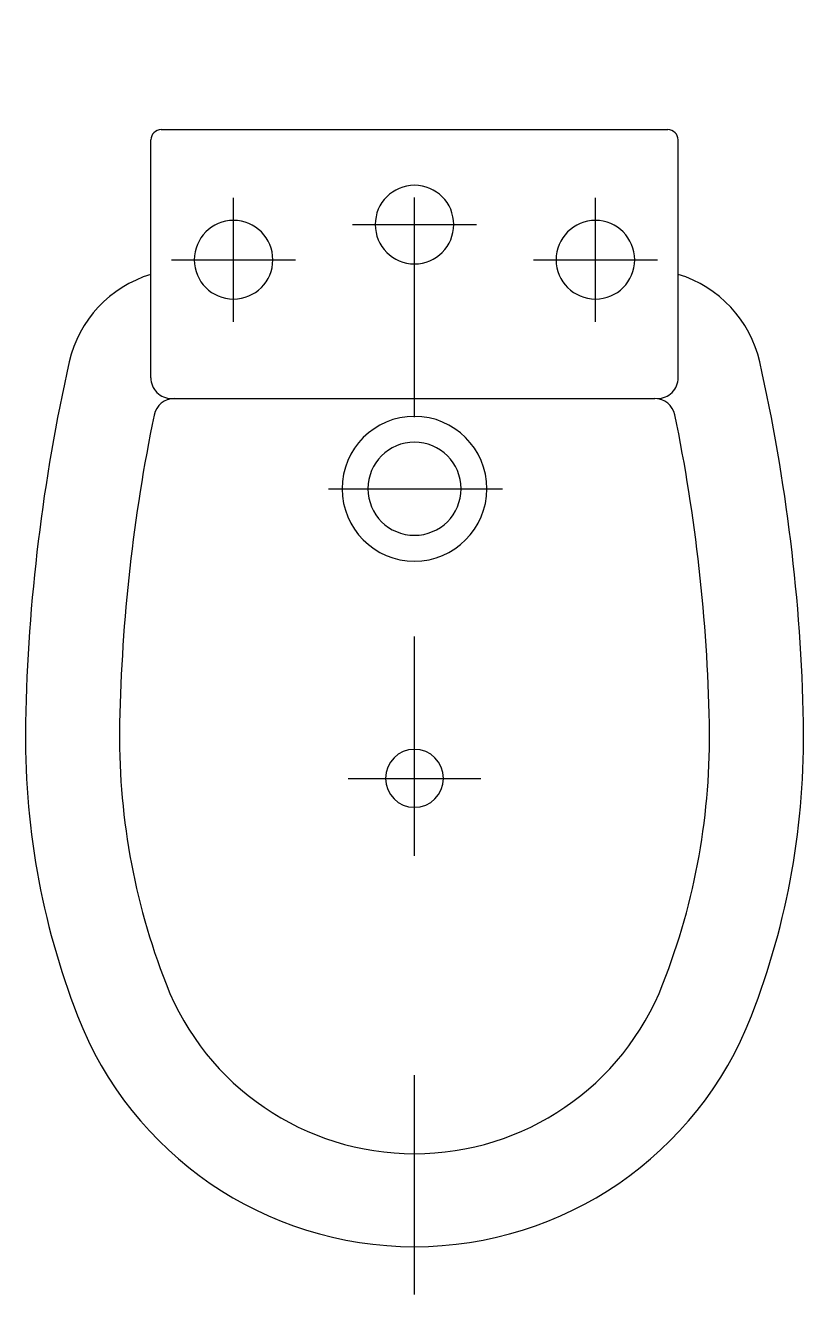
# Model space of a CAD drawing. Extents: x -700.35 to -699.995, y 611.045 to 611.623.
import ezdxf

# ---------------------------------------------------------------- set-up
doc = ezdxf.new("R2010")
doc.units = 0
doc.header["$LTSCALE"] = 0.264
doc.header["$MEASUREMENT"] = 0
doc.linetypes.add('AXES', pattern=[0.54, 0.3, -0.08, 0.08, -0.08])
doc.linetypes.add('CONTINU', pattern=[0])
doc.layers.get('0').update_dxf_attribs({"linetype": 'CONTINUOUS'})
doc.layers.add('DECA_EIXOS', color=5, linetype='AXES')

msp = doc.modelspace()

# ---------------------------------------------------------------- linework, layer by layer
at = {"linetype": 'CONTINU'}
for points in [[(-700.28837, 611.57555, 0.414211), (-700.29308, 611.57083)], [(-700.05265, 611.57083, 0.41421), (-700.05737, 611.57555)], [(-700.17287, 611.55018, 1), (-700.17287, 611.51436)], [(-700.17287, 611.51436, 1), (-700.17287, 611.55018)], [(-700.25537, 611.53416, 1), (-700.25537, 611.49833)], [(-700.25537, 611.49833, 1), (-700.25537, 611.53416)], [(-700.09037, 611.53416, 1), (-700.09037, 611.49833)], [(-700.09037, 611.49833, 1), (-700.09037, 611.53416)], [(-700.29308, 611.50955, 0.270262), (-700.33029, 611.46969)], [(-700.01544, 611.46966, 0.270262), (-700.05265, 611.50955)], [(-700.33029, 611.46969, 0.050699), (-700.35025, 611.30536)], [(-699.99548, 611.30536, 0.05069), (-700.01544, 611.46966)], [(-700.29308, 611.4624, 0.414215), (-700.28365, 611.45298)], [(-700.06208, 611.45298, 0.416035), (-700.05265, 611.46246)], [(-700.28239, 611.45298, 0.356016), (-700.29163, 611.44544)], [(-700.05411, 611.44551, 0.356015), (-700.06334, 611.45298)], [(-700.29163, 611.44544, 0.045677), (-700.30734, 611.30514)], [(-700.17287, 611.44487, 1), (-700.17287, 611.37887)], [(-700.17287, 611.37887, 1), (-700.17287, 611.44487)], [(-700.03838, 611.30493, 0.045723), (-700.05411, 611.44551)], [(-700.17287, 611.43308, 1), (-700.17287, 611.39065)], [(-700.17287, 611.39065, 1), (-700.17287, 611.43308)], [(-700.35025, 611.30536, 0.097719), (-700.32657, 611.1717)], [(-700.30734, 611.30514, 0.098819), (-700.28615, 611.18614)], [(-700.05958, 611.18614, 0.098649), (-700.03838, 611.30493)], [(-700.01916, 611.1717, 0.097719), (-699.99548, 611.30536)], [(-700.17287, 611.29307, 1), (-700.17287, 611.26667)], [(-700.17287, 611.26667, 1), (-700.17287, 611.29307)], [(-700.28615, 611.18614, 0.682936), (-700.05958, 611.18614)], [(-700.32657, 611.1717, 0.685065), (-700.01916, 611.1717)]]:
    msp.add_lwpolyline(points, format="xyb", dxfattribs=at)
for points in [[(-700.28837, 611.57555), (-700.05737, 611.57555)], [(-700.29308, 611.4624), (-700.29308, 611.57083)], [(-700.05265, 611.46246), (-700.05265, 611.57083)], [(-700.28365, 611.45298), (-700.06334, 611.45298)]]:
    msp.add_lwpolyline(points, dxfattribs=at)
at = {"layer": 'DECA_EIXOS'}
for points in [[(-700.17287, 611.04456), (-700.17287, 611.62307)], [(-700.25537, 611.48796), (-700.25537, 611.54453)], [(-700.09037, 611.48796), (-700.09037, 611.54453)], [(-700.20115, 611.53227), (-700.14458, 611.53227)], [(-700.28365, 611.51624), (-700.22708, 611.51624)], [(-700.11865, 611.51624), (-700.06208, 611.51624)], [(-700.21211, 611.41187), (-700.13273, 611.41187)], [(-700.20304, 611.27987), (-700.14269, 611.27987)]]:
    msp.add_lwpolyline(points, dxfattribs=at)

doc.saveas('drawing.dxf')
